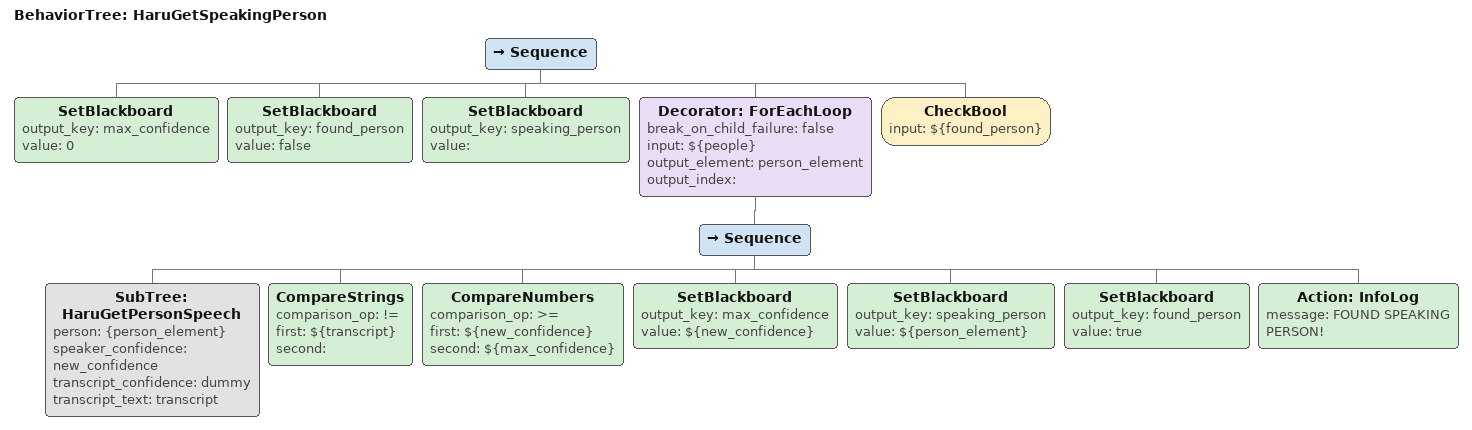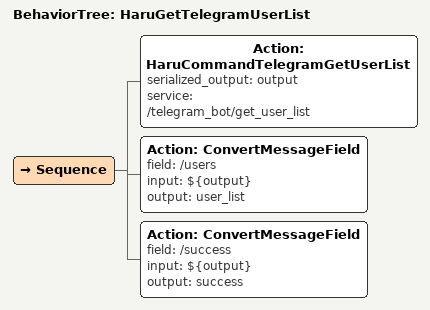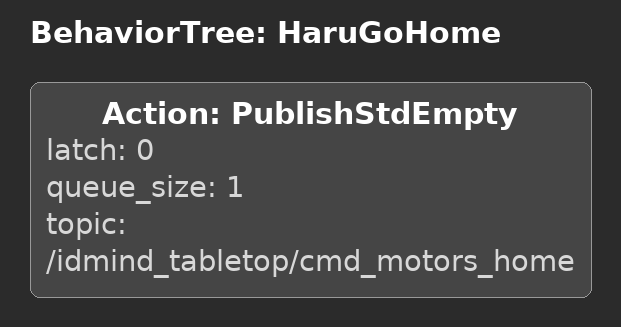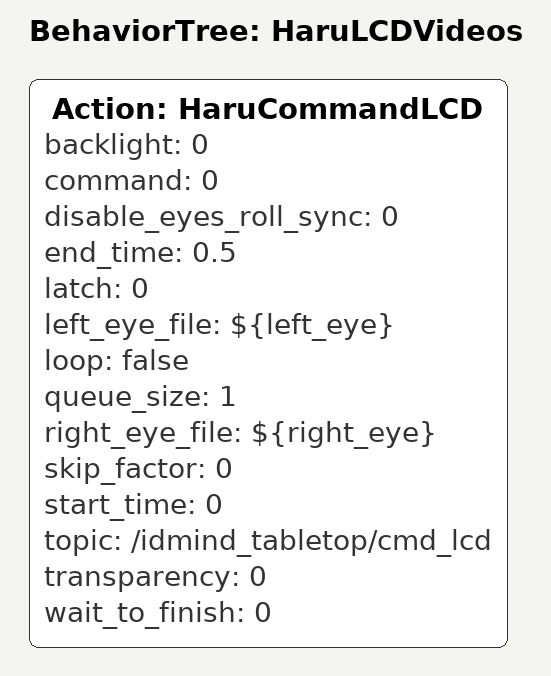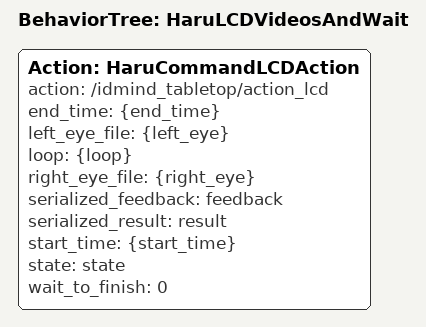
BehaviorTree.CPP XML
<BehaviorTree ID="HaruGetSpeakingPerson">
    <Sequence>
        <SetBlackboard output_key="max_confidence" value="0"/>
        <SetBlackboard output_key="found_person" value="false"/>
        <SetBlackboard output_key="speaking_person" value=""/>
        <Decorator ID="ForEachLoop" break_on_child_failure="false" input="${people}" output_element="person_element" output_index="">
            <Sequence>
                <SubTree ID="HaruGetPersonSpeech" person="{person_element}" speaker_confidence="new_confidence" transcript_confidence="dummy" transcript_text="transcript"/>
                <CompareStrings comparison_op="!=" first="${transcript}" second=""/>
                <CompareNumbers comparison_op=">=" first="${new_confidence}" second="${max_confidence}"/>
                <SetBlackboard output_key="max_confidence" value="${new_confidence}"/>
                <SetBlackboard output_key="speaking_person" value="${person_element}"/>
                <SetBlackboard output_key="found_person" value="true"/>
                <Action ID="InfoLog" message="FOUND SPEAKING PERSON!"/>
            </Sequence>
        </Decorator>
        <CheckBool input="${found_person}"/>
    </Sequence>
</BehaviorTree>

<BehaviorTree ID="HaruGetTelegramUserList">
    <Sequence>
        <Action ID="HaruCommandTelegramGetUserList" serialized_output="output" service="/telegram_bot/get_user_list"/>
        <Action ID="ConvertMessageField" field="/users" input="${output}" output="user_list"/>
        <Action ID="ConvertMessageField" field="/success" input="${output}" output="success"/>
    </Sequence>
</BehaviorTree>

<BehaviorTree ID="HaruGoHome">
    <Action ID="PublishStdEmpty" latch="0" queue_size="1" topic="/idmind_tabletop/cmd_motors_home"/>
</BehaviorTree>

<BehaviorTree ID="HaruLCDVideos">
    <Action ID="HaruCommandLCD" backlight="0" command="0" disable_eyes_roll_sync="0" end_time="0.5" latch="0" left_eye_file="${left_eye}" loop="false" queue_size="1" right_eye_file="${right_eye}" skip_factor="0" start_time="0" topic="/idmind_tabletop/cmd_lcd" transparency="0" wait_to_finish="0"/>
</BehaviorTree>

<BehaviorTree ID="HaruLCDVideosAndWait">
    <Action ID="HaruCommandLCDAction" action="/idmind_tabletop/action_lcd" end_time="{end_time}" left_eye_file="{left_eye}" loop="{loop}" right_eye_file="{right_eye}" serialized_feedback="feedback" serialized_result="result" start_time="{start_time}" state="state" wait_to_finish="0"/>
</BehaviorTree>
